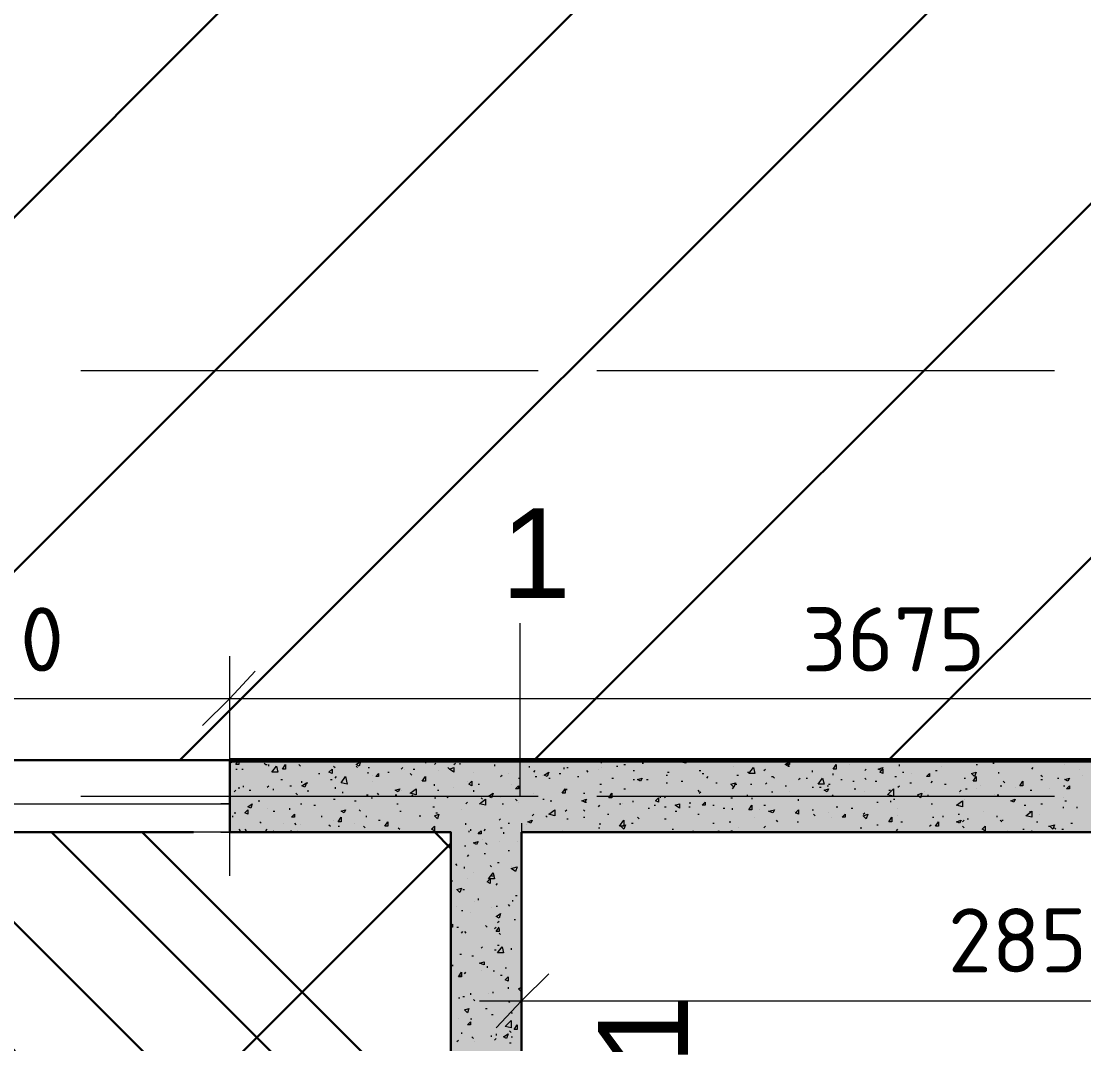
# Model space of a CAD drawing. Header units: millimetres. Extents: x -84737 to 172119, y -43083 to 59399.
# Drawn here: x 113594 to 116583, y 48450 to 51326 of the extents above; entities that cross this region are included whole.
import ezdxf

# ---------------------------------------------------------------- set-up
doc = ezdxf.new("R2010")
doc.units = ezdxf.units.MM
for name, color, linetype, lineweight in [('11) Плинтус ПЛ-2', 70, 'Continuous', 30), ('12) Наливной пол', 150, 'Continuous', 30), ('15) Штукатурка стен СТ-1.1', 161, 'Continuous', 60), ('16) Краска СТ-1.1 стена', 5, 'Continuous', 60), ('19) Краска ПТ-5 потолок', 161, 'Continuous', 30), ('20) Шпакл. баз. фин Стена', 40, 'Continuous', 60), ('22) Шпакл. баз. фин. Потолок', 102, 'Continuous', 30), ('8) Линолеум Л-1.1', 130, 'Continuous', 30)]:
    doc.layers.add(name, color=color, linetype=linetype, lineweight=lineweight)
doc.layers.add('PDF _Геометрия', color=7, linetype='Continuous')
doc.layers.add('PDF _Текст', color=7, linetype='Continuous')
doc.layers.add('PDF _Сплошная заливка', color=7, linetype='Continuous', true_color=0xffffff)
doc.styles.add('PDF GOSTCommon', font='arial.ttf')
doc.styles.add('PDF ISOCPEUR', font='isocpeur.ttf')

msp = doc.modelspace()

# ---------------------------------------------------------------- hatches: boundary and pattern name
at = {"layer": '12) Наливной пол'}
h = msp.add_hatch(dxfattribs=at)
h.set_pattern_fill('ANSI31', color=256, scale=222)
h.paths.add_polyline_path([(110264.8, 49247.7), (110264.8, 51927.2), (108982.2, 51927.2), (108982.2, 53844.8), (117854.7, 53844.8), (117854.7, 49247.7)])
at = {"layer": '19) Краска ПТ-5 потолок'}
h = msp.add_hatch(dxfattribs=at)
h.set_pattern_fill('ANSI34', color=256, scale=80, angle=90)
h.paths.add_polyline_path([(109621.7, 46343.9), (98001.6, 46343.9), (98001.6, 44426.3), (100380.7, 44426.3), (100380.7, 43846.3), (109621.7, 43846.3)])
h.paths.add_polyline_path([(114379.8, 46343.9), (112098.1, 46343.9), (109621.7, 46343.9), (109621.7, 42847.3), (114379.8, 42847.3)])
h.paths.add_polyline_path([(122308.6, 46343.9), (114379.8, 46343.9), (114379.8, 43846.3), (122308.6, 43846.3)])
h.paths.add_polyline_path([(114802.6, 49046.7), (112098.1, 49044.7), (112098.1, 46343.9), (114802.6, 46345.9)])
h.paths.add_polyline_path([(133652.4, 46343.9), (127578.9, 46343.9), (122499.1, 46343.9), (122499.1, 43846.3), (133652.4, 43846.3)])
h.paths.add_polyline_path([(129055.3, 48363.1), (129052, 48363.1), (129052, 49044.7), (127578.9, 49044.7), (127578.9, 46343.9), (129055.3, 46343.9)])
at = {"layer": '22) Шпакл. баз. фин. Потолок'}
h = msp.add_hatch(dxfattribs=at)
h.set_pattern_fill('ANSI37', color=256, scale=333)
h.paths.add_polyline_path([(109621.7, 46343.9), (98001.6, 46343.9), (98001.6, 44426.3), (100380.7, 44426.3), (100380.7, 43846.3), (109621.7, 43846.3)])
h.paths.add_polyline_path([(114379.8, 46343.9), (112098.1, 46343.9), (109621.7, 46343.9), (109621.7, 42847.3), (114379.8, 42847.3)])
h.paths.add_polyline_path([(122308.6, 46343.9), (114379.8, 46343.9), (114379.8, 43846.3), (122308.6, 43846.3)])
h.paths.add_polyline_path([(114802.6, 49046.7), (112098.1, 49044.7), (112098.1, 46343.9), (114802.6, 46345.9)])
h.paths.add_polyline_path([(133652.4, 46343.9), (127578.9, 46343.9), (122499.1, 46343.9), (122499.1, 43846.3), (133652.4, 43846.3)])
h.paths.add_polyline_path([(129055.3, 48363.1), (129052, 48363.1), (129052, 49044.7), (127578.9, 49044.7), (127578.9, 46343.9), (129055.3, 46343.9)])
at = {"layer": '8) Линолеум Л-1.1'}
h = msp.add_hatch(dxfattribs=at)
h.set_pattern_fill('ANSI31', color=256, scale=222)
h.paths.add_polyline_path([(110264.8, 49247.7), (110264.8, 51927.2), (108982.2, 51927.2), (108982.2, 53844.8), (117854.7, 53844.8), (117854.7, 49247.7)])
at = {"layer": 'PDF _Сплошная заливка', "transparency": 33554559}
h = msp.add_hatch(color=256, dxfattribs=at)
h.paths.add_polyline_path([(112453.3, 49044.5), (112453.3, 49247.7), (112101.9, 49247.7), (112101.9, 49044.5)])
h.paths.add_polyline_path([(114180.4, 49247.7), (114180.4, 49044.5), (117854.7, 49044.5), (117854.7, 49247.7)])
h.paths.add_polyline_path([(112728.4, 49044.5), (112728.4, 49247.7), (112652.2, 49247.7), (112652.2, 49044.5)])

# ---------------------------------------------------------------- linework, layer by layer
at = {"layer": '11) Плинтус ПЛ-2'}
for points in [[(114180.4, 49247.7), (117854.7, 49247.7)], [(114180.4, 49044.5), (114802.6, 49044.5), (114802.6, 46348), (115615.4, 46348)]]:
    msp.add_lwpolyline(points, dxfattribs=at)
at = {"layer": '15) Штукатурка стен СТ-1.1'}
msp.add_lwpolyline([(114180.4, 49247.7), (117854.7, 49247.7)], dxfattribs=at)
at = {"layer": '16) Краска СТ-1.1 стена'}
msp.add_lwpolyline([(114180.4, 49247.7), (117854.7, 49247.7)], dxfattribs=at)
at = {"layer": '20) Шпакл. баз. фин Стена'}
msp.add_lwpolyline([(114180.4, 49247.7), (117854.7, 49247.7)], dxfattribs=at)
at = {"layer": '8) Линолеум Л-1.1'}
msp.add_lwpolyline([(110264.8, 49247.7), (110264.8, 51927.2), (108982.2, 51927.2), (108982.2, 53844.8), (117854.7, 53844.8), (117854.7, 49247.7)], close=True, dxfattribs=at)
at = {"layer": 'PDF _Геометрия', "lineweight": 9}
for points in [[(113761.3, 50344.1), (114760.3, 50344.1)], [(113795.1, 50344.1), (113845.9, 50344.1)], [(114044.9, 50344.1), (115048.1, 50344.1)], [(114959.2, 50344.1), (115014.3, 50344.1)], [(115213.2, 50344.1), (116212.2, 50344.1)], [(115247.1, 50344.1), (115297.9, 50344.1)], [(115501.1, 50344.1), (116500.1, 50344.1)], [(116415.4, 50344.1), (116466.2, 50344.1)], [(110264.8, 49920.7), (110264.8, 49421.2), (111204.5, 49421.2), (112101.9, 49421.2), (112728.4, 49421.2), (114180.4, 49421.2), (117973.2, 49421.2)], [(114997.3, 49146.1), (114997.3, 49632.9)], [(114180.4, 48921.7), (114180.4, 49421.2), (114180.4, 49539.8)], [(114180.4, 49243.5), (114184.6, 49239.2)], [(114197.3, 49222.3), (114201.5, 49222.3)], [(114214.2, 49222.3), (114218.5, 49222.3)], [(114277.7, 49239.2), (114282, 49235), (114286.2, 49235)], [(114290.4, 49230.8), (114290.4, 49235)], [(114375.1, 49235), (114379.3, 49230.8)], [(114472.4, 49230.8), (114476.7, 49226.5)], [(114535.9, 49230.8), (114540.2, 49226.5)], [(114569.8, 49226.5), (114574, 49226.5)], [(114633.3, 49247.7), (114633.3, 49243.5)], [(114646, 49247.7), (114646, 49247.7)], [(114662.9, 49222.3), (114667.2, 49226.5)], [(114671.4, 49222.3), (114671.4, 49222.3)], [(114696.8, 49222.3), (114701, 49222.3)], [(114730.7, 49243.5), (114730.7, 49239.2)], [(114756.1, 49235), (114760.3, 49239.2)], [(114794.2, 49226.5), (114798.4, 49222.3)], [(114811.1, 49235), (114815.3, 49239.2)], [(114828, 49239.2), (114828, 49235)], [(114857.6, 49243.5), (114861.9, 49243.5)], [(114900, 49243.5), (114904.2, 49243.5)], [(114925.4, 49235), (114925.4, 49230.8)], [(115022.7, 49230.8), (115022.7, 49226.5)], [(115120.1, 49226.5), (115120.1, 49222.3)], [(115128.6, 49226.5), (115132.8, 49226.5)], [(115217.5, 49222.3), (115217.5, 49222.3)], [(115225.9, 49239.2), (115225.9, 49243.5)], [(115225.9, 49226.5), (115225.9, 49226.5)], [(115268.3, 49230.8), (115272.5, 49230.8)], [(115289.4, 49235), (115293.7, 49235)], [(115340.2, 49239.2), (115344.4, 49239.2)], [(115463, 49247.7), (115463, 49239.2), (115446, 49243.5), (115450.3, 49247.7)], [(115598.4, 49230.8), (115598.4, 49230.8)], [(115619.6, 49247.7), (115623.8, 49247.7)], [(115623.8, 49247.7), (115623.8, 49247.7)], [(115683.1, 49218.1), (115687.3, 49222.3)], [(115687.3, 49243.5), (115691.6, 49243.5)], [(115750.8, 49230.8), (115755.1, 49230.8)], [(115869.3, 49243.5), (115869.3, 49243.5)], [(115924.4, 49235), (115924.4, 49235)], [(115966.7, 49218.1), (115970.9, 49222.3)], [(116064.1, 49230.8), (116064.1, 49235)], [(116157.2, 49247.7), (116157.2, 49247.7)], [(116182.6, 49230.8), (116182.6, 49230.8)], [(116280, 49235), (116284.2, 49235)], [(116326.5, 49239.2), (116330.8, 49239.2)], [(116436.6, 49222.3), (116440.8, 49226.5)], [(116529.7, 49235), (116529.7, 49235)], [(116572, 49222.3), (116572, 49222.3)], [(114324.3, 49192.7), (114328.5, 49192.7)], [(114430.1, 49209.6), (114434.3, 49209.6)], [(114464, 49192.7), (114468.2, 49192.7)], [(114476.7, 49196.9), (114480.9, 49201.1)], [(114569.8, 49209.6), (114569.8, 49213.8)], [(114582.5, 49205.4), (114582.5, 49205.4)], [(114624.8, 49213.8), (114629.1, 49213.8)], [(114688.3, 49209.6), (114692.6, 49205.4)], [(114768.8, 49218.1), (114768.8, 49218.1)], [(114866.1, 49213.8), (114866.1, 49213.8)], [(114942.3, 49201.1), (114946.5, 49205.4)], [(114963.5, 49209.6), (114963.5, 49209.6)], [(114993.1, 49196.9), (114997.3, 49196.9)], [(115035.4, 49213.8), (115039.7, 49218.1)], [(115039.7, 49201.1), (115043.9, 49201.1)], [(115060.8, 49205.4), (115060.8, 49205.4)], [(115077.8, 49196.9), (115082, 49196.9)], [(115107.4, 49209.6), (115111.6, 49209.6)], [(115158.2, 49201.1), (115162.4, 49201.1)], [(115183.6, 49218.1), (115187.8, 49213.8)], [(115255.6, 49196.9), (115259.8, 49196.9)], [(115314.8, 49218.1), (115319.1, 49218.1)], [(115314.8, 49192.7), (115319.1, 49192.7)], [(115352.9, 49192.7), (115357.1, 49192.7)], [(115407.9, 49205.4), (115412.2, 49205.4)], [(115412.2, 49213.8), (115416.4, 49213.8)], [(115501.1, 49218.1), (115505.3, 49218.1)], [(115509.5, 49209.6), (115513.8, 49209.6)], [(115522.2, 49196.9), (115526.5, 49201.1)], [(115606.9, 49205.4), (115611.1, 49205.4)], [(115636.5, 49213.8), (115640.8, 49213.8)], [(115704.3, 49201.1), (115708.5, 49201.1), (115712.7, 49196.9)], [(115780.5, 49192.7), (115784.7, 49196.9)], [(115801.6, 49196.9), (115805.9, 49196.9)], [(115818.6, 49218.1), (115818.6, 49213.8)], [(115877.8, 49205.4), (115877.8, 49209.6)], [(115899, 49192.7), (115903.2, 49192.7)], [(115966.7, 49196.9), (115970.9, 49192.7)], [(116051.4, 49201.1), (116055.6, 49201.1)], [(116072.5, 49213.8), (116076.8, 49213.8)], [(116097.9, 49209.6), (116097.9, 49209.6)], [(116165.7, 49218.1), (116169.9, 49218.1)], [(116246.1, 49196.9), (116250.3, 49196.9)], [(116343.4, 49209.6), (116343.4, 49213.8)], [(116462, 49205.4), (116466.2, 49201.1)], [(116462, 49192.7), (116466.2, 49192.7)], [(116508.5, 49196.9), (116512.8, 49196.9)], [(116580.5, 49205.4), (116580.5, 49205.4)], [(114193.1, 49158.8), (114197.3, 49163)], [(114205.8, 49171.5), (114205.8, 49167.3)], [(114218.5, 49175.7), (114218.5, 49171.5)], [(114235.4, 49163), (114239.6, 49163)], [(114286.2, 49171.5), (114290.4, 49175.7)], [(114303.1, 49167.3), (114303.1, 49163)], [(114349.7, 49175.7), (114353.9, 49175.7)], [(114383.5, 49184.2), (114383.5, 49188.4)], [(114396.2, 49184.2), (114400.5, 49184.2)], [(114400.5, 49163), (114400.5, 49158.8)], [(114476.7, 49171.5), (114476.7, 49167.3)], [(114582.5, 49188.4), (114582.5, 49188.4)], [(114662.9, 49163), (114662.9, 49163)], [(114756.1, 49175.7), (114756.1, 49180)], [(114764.5, 49163), (114768.8, 49163)], [(114811.1, 49171.5), (114811.1, 49171.5)], [(114849.2, 49188.4), (114849.2, 49188.4)], [(114866.1, 49163), (114866.1, 49158.8)], [(114878.8, 49180), (114883, 49180)], [(114971.9, 49180), (114971.9, 49180)], [(115128.6, 49163), (115128.6, 49167.3)], [(115221.7, 49180), (115225.9, 49180)], [(115289.4, 49167.3), (115293.7, 49167.3)], [(115407.9, 49184.2), (115412.2, 49184.2)], [(115450.3, 49188.4), (115454.5, 49188.4)], [(115454.5, 49188.4), (115454.5, 49188.4)], [(115496.8, 49163), (115501.1, 49158.8)], [(115547.6, 49184.2), (115551.9, 49184.2)], [(115594.2, 49167.3), (115598.4, 49171.5)], [(115602.7, 49180), (115606.9, 49180)], [(115645, 49180), (115649.2, 49180)], [(115687.3, 49180), (115691.6, 49184.2)], [(115742.4, 49175.7), (115746.6, 49175.7)], [(115818.6, 49171.5), (115822.8, 49171.5)], [(115839.7, 49171.5), (115843.9, 49171.5)], [(115860.9, 49175.7), (115865.1, 49175.7)], [(115865.1, 49180), (115869.3, 49180)], [(115932.8, 49188.4), (115937.1, 49188.4)], [(115937.1, 49167.3), (115941.3, 49167.3)], [(115996.3, 49188.4), (116000.6, 49188.4)], [(116034.4, 49163), (116038.7, 49163)], [(116059.8, 49171.5), (116064.1, 49175.7)], [(116093.7, 49184.2), (116097.9, 49184.2)], [(116153, 49184.2), (116157.2, 49188.4)], [(116191.1, 49180), (116195.3, 49180)], [(116233.4, 49158.8), (116237.6, 49163)], [(116250.3, 49167.3), (116254.6, 49167.3)], [(116280, 49167.3), (116280, 49167.3)], [(116292.7, 49175.7), (116292.7, 49175.7)], [(116347.7, 49175.7), (116351.9, 49175.7)], [(116356.1, 49188.4), (116360.4, 49184.2)], [(116390, 49171.5), (116390, 49171.5)], [(116432.3, 49163), (116436.6, 49163)], [(116487.4, 49167.3), (116487.4, 49167.3)], [(116525.5, 49175.7), (116529.7, 49175.7)], [(113761.3, 49146.1), (114760.3, 49146.1)], [(113795.1, 49146.1), (113845.9, 49146.1)], [(114044.9, 49146.1), (115048.1, 49146.1)], [(114260.8, 49133.4), (114265, 49133.4)], [(114366.6, 49154.6), (114370.8, 49150.3)], [(114472.4, 49137.6), (114476.7, 49137.6)], [(114497.8, 49158.8), (114497.8, 49154.6)], [(114531.7, 49133.4), (114535.9, 49133.4)], [(114565.6, 49150.3), (114569.8, 49150.3)], [(114578.3, 49141.9), (114582.5, 49141.9)], [(114595.2, 49154.6), (114599.4, 49150.3)], [(114646, 49150.3), (114650.2, 49150.3)], [(114692.6, 49150.3), (114696.8, 49146.1)], [(114756.1, 49141.9), (114760.3, 49141.9)], [(114789.9, 49146.1), (114794.2, 49141.9)], [(114887.3, 49141.9), (114891.5, 49137.6)], [(114942.3, 49141.9), (114942.3, 49141.9)], [(114959.2, 49146.1), (115014.3, 49146.1)], [(114984.6, 49137.6), (114988.9, 49133.4)], [(115035.4, 49154.6), (115035.4, 49154.6)], [(115060.8, 49137.6), (115065.1, 49137.6)], [(115082, 49133.4), (115086.2, 49133.4)], [(115175.1, 49154.6), (115179.4, 49154.6)], [(115213.2, 49146.1), (116212.2, 49146.1)], [(115221.7, 49158.8), (115225.9, 49158.8)], [(115247.1, 49146.1), (115297.9, 49146.1)], [(115314.8, 49129.2), (115314.8, 49133.4)], [(115391, 49146.1), (115391, 49141.9)], [(115403.7, 49141.9), (115407.9, 49146.1)], [(115501.1, 49154.6), (115505.3, 49158.8)], [(115501.1, 49146.1), (116500.1, 49146.1)], [(115590, 49141.9), (115594.2, 49141.9)], [(115636.5, 49146.1), (115636.5, 49150.3)], [(115649.2, 49141.9), (115649.2, 49137.6)], [(115704.3, 49158.8), (115708.5, 49158.8)], [(115755.1, 49158.8), (115755.1, 49158.8)], [(115780.5, 49133.4), (115780.5, 49137.6)], [(115873.6, 49146.1), (115877.8, 49150.3)], [(115966.7, 49158.8), (115966.7, 49158.8)], [(116038.7, 49133.4), (116038.7, 49129.2)], [(116047.1, 49137.6), (116051.4, 49137.6)], [(116119.1, 49146.1), (116119.1, 49146.1)], [(116136, 49158.8), (116136, 49158.8)], [(116144.5, 49150.3), (116144.5, 49146.1)], [(116233.4, 49154.6), (116233.4, 49154.6)], [(116246.1, 49137.6), (116246.1, 49137.6)], [(116330.8, 49150.3), (116330.8, 49150.3)], [(116339.2, 49150.3), (116343.4, 49150.3)], [(116415.4, 49146.1), (116466.2, 49146.1)], [(116428.1, 49146.1), (116428.1, 49146.1)], [(116525.5, 49141.9), (116525.5, 49141.9)], [(116529.7, 49133.4), (116533.9, 49133.4)], [(114286.2, 49112.2), (114286.2, 49112.2)], [(114303.1, 49103.8), (114307.3, 49103.8)], [(114349.7, 49108), (114349.7, 49112.2)], [(114379.3, 49124.9), (114383.5, 49124.9)], [(114417.4, 49120.7), (114421.6, 49120.7)], [(114544.4, 49108), (114548.6, 49103.8)], [(114650.2, 49124.9), (114654.5, 49124.9)], [(114658.7, 49103.8), (114662.9, 49103.8)], [(114751.8, 49116.5), (114756.1, 49116.5)], [(114832.2, 49108), (114832.2, 49108)], [(114844.9, 49124.9), (114849.2, 49129.2)], [(114946.5, 49124.9), (114950.8, 49124.9)], [(114993.1, 49129.2), (114993.1, 49129.2)], [(115124.3, 49103.8), (115128.6, 49108)], [(115175.1, 49108), (115179.4, 49103.8)], [(115179.4, 49129.2), (115183.6, 49129.2)], [(115217.5, 49116.5), (115221.7, 49120.7)], [(115276.7, 49124.9), (115281, 49124.9)], [(115285.2, 49124.9), (115285.2, 49124.9)], [(115357.1, 49112.2), (115361.4, 49112.2)], [(115374.1, 49120.7), (115378.3, 49120.7)], [(115403.7, 49116.5), (115407.9, 49116.5)], [(115433.3, 49103.8), (115437.6, 49103.8)], [(115471.4, 49116.5), (115475.7, 49116.5)], [(115475.7, 49124.9), (115475.7, 49129.2)], [(115539.2, 49120.7), (115543.4, 49120.7)], [(115568.8, 49112.2), (115573, 49112.2)], [(115594.2, 49108), (115594.2, 49112.2)], [(115670.4, 49108), (115670.4, 49108)], [(115683.1, 49120.7), (115687.3, 49120.7)], [(115767.8, 49103.8), (115767.8, 49103.8)], [(115818.6, 49108), (115822.8, 49108)], [(115886.3, 49116.5), (115890.5, 49116.5)], [(115928.6, 49112.2), (115932.8, 49112.2)], [(116000.6, 49129.2), (116004.8, 49129.2)], [(116059.8, 49112.2), (116059.8, 49112.2)], [(116153, 49124.9), (116157.2, 49124.9)], [(116301.1, 49103.8), (116301.1, 49103.8)], [(116415.4, 49120.7), (116419.6, 49120.7)], [(116432.3, 49099.5), (116432.3, 49103.8)], [(116462, 49124.9), (116466.2, 49124.9)], [(116525.5, 49112.2), (116525.5, 49116.5)], [(116563.6, 49116.5), (116563.6, 49112.2)], [(114188.8, 49086.8), (114188.8, 49091.1)], [(114193.1, 49099.5), (114197.3, 49099.5)], [(114265, 49074.1), (114269.3, 49069.9)], [(114438.6, 49091.1), (114438.6, 49086.8)], [(114472.4, 49078.4), (114472.4, 49078.4)], [(114565.6, 49086.8), (114565.6, 49091.1)], [(114599.4, 49078.4), (114603.7, 49078.4)], [(114713.7, 49091.1), (114718, 49091.1)], [(114760.3, 49099.5), (114764.5, 49099.5)], [(114938.1, 49078.4), (114942.3, 49082.6)], [(115031.2, 49091.1), (115035.4, 49095.3)], [(115069.3, 49091.1), (115073.5, 49086.8)], [(115128.6, 49082.6), (115132.8, 49082.6)], [(115175.1, 49086.8), (115179.4, 49086.8)], [(115242.9, 49095.3), (115247.1, 49095.3)], [(115327.5, 49086.8), (115331.7, 49082.6)], [(115403.7, 49082.6), (115407.9, 49082.6)], [(115496.8, 49095.3), (115501.1, 49095.3)], [(115585.7, 49074.1), (115590, 49074.1)], [(115657.7, 49086.8), (115657.7, 49086.8)], [(115717, 49078.4), (115721.2, 49074.1)], [(115772, 49099.5), (115776.2, 49099.5)], [(115776.2, 49074.1), (115780.5, 49074.1)], [(115822.8, 49095.3), (115827, 49091.1)], [(115865.1, 49099.5), (115865.1, 49099.5)], [(115873.6, 49086.8), (115873.6, 49086.8)], [(115962.5, 49095.3), (115966.7, 49099.5)], [(115962.5, 49095.3), (115962.5, 49095.3)], [(116059.8, 49091.1), (116059.8, 49091.1)], [(116068.3, 49074.1), (116072.5, 49074.1)], [(116157.2, 49086.8), (116161.4, 49086.8)], [(116186.8, 49086.8), (116186.8, 49091.1)], [(116229.2, 49095.3), (116233.4, 49095.3)], [(116241.9, 49074.1), (116246.1, 49078.4)], [(116254.6, 49082.6), (116258.8, 49082.6)], [(116339.2, 49086.8), (116339.2, 49091.1)], [(116347.7, 49078.4), (116351.9, 49074.1)], [(116351.9, 49078.4), (116356.1, 49078.4)], [(116449.3, 49074.1), (116453.5, 49074.1)], [(116457.7, 49095.3), (116457.7, 49095.3)], [(114205.8, 49053), (114210, 49048.7)], [(114222.7, 49053), (114226.9, 49048.7)], [(114282, 49048.7), (114286.2, 49053)], [(114303.1, 49048.7), (114307.3, 49044.5)], [(114332.7, 49069.9), (114332.7, 49069.9)], [(114341.2, 49044.5), (114353.9, 49048.7), (114349.7, 49044.5)], [(114362.4, 49069.9), (114366.6, 49065.7)], [(114370.8, 49048.7), (114370.8, 49048.7)], [(114379.3, 49065.7), (114379.3, 49065.7)], [(114459.7, 49065.7), (114464, 49061.4)], [(114485.1, 49061.4), (114489.4, 49061.4)], [(114531.7, 49069.9), (114531.7, 49069.9)], [(114557.1, 49061.4), (114561.3, 49057.2)], [(114654.5, 49057.2), (114658.7, 49053)], [(114751.8, 49053), (114751.8, 49057.2)], [(114756.1, 49053), (114756.1, 49048.7)], [(114844.9, 49065.7), (114844.9, 49069.9)], [(114853.4, 49048.7), (114853.4, 49044.5)], [(114857.6, 49053), (114857.6, 49048.7)], [(114895.7, 49048.7), (114900, 49053)], [(114942.3, 49057.2), (114946.5, 49057.2)], [(114950.8, 49044.5), (114950.8, 49040.3)], [(114963.5, 49069.9), (114967.7, 49069.9)], [(115001.6, 49069.9), (115001.6, 48570.4), (115001.6, 48451.9)], [(115014.3, 49065.7), (115014.3, 49065.7)], [(115115.9, 49048.7), (115115.9, 49048.7)], [(115217.5, 49057.2), (115221.7, 49057.2)], [(115221.7, 49069.9), (115221.7, 49065.7)], [(115310.6, 49069.9), (115314.8, 49069.9)], [(115424.9, 49053), (115429.1, 49053)], [(115539.2, 49069.9), (115543.4, 49069.9)], [(115547.6, 49044.5), (115556.1, 49048.7), (115556.1, 49044.5)], [(115590, 49048.7), (115594.2, 49048.7)], [(115611.1, 49057.2), (115611.1, 49057.2)], [(115683.1, 49057.2), (115687.3, 49061.4)], [(115954, 49057.2), (115958.2, 49057.2)], [(116000.6, 49065.7), (116004.8, 49065.7)], [(116055.6, 49048.7), (116059.8, 49053)], [(116148.7, 49061.4), (116153, 49065.7)], [(116241.9, 49061.4), (116246.1, 49057.2)], [(116368.8, 49048.7), (116368.8, 49048.7)], [(116411.2, 49053), (116415.4, 49053)], [(116432.3, 49044.5), (116436.6, 49048.7), (116436.6, 49044.5)], [(116483.1, 49061.4), (116487.4, 49061.4)], [(116500.1, 49057.2), (116504.3, 49053)], [(116521.2, 49053), (116525.5, 49053)], [(116546.6, 49069.9), (116550.9, 49069.9)], [(114891.5, 49023.3), (114891.5, 49023.3)], [(114900, 49014.9), (114904.2, 49010.6)], [(114938.1, 49019.1), (114938.1, 49019.1)], [(114988.9, 49019.1), (114988.9, 49019.1)], [(114840.7, 49006.4), (114844.9, 49006.4)], [(114895.7, 48985.2), (114900, 48985.2)], [(114963.5, 48993.7), (114967.7, 48993.7)], [(114815.3, 48955.6), (114819.5, 48951.4)], [(114849.2, 48976.8), (114853.4, 48981)], [(114933.8, 48959.8), (114938.1, 48959.8)], [(114840.7, 48942.9), (114840.7, 48947.1)], [(114866.1, 48930.2), (114866.1, 48930.2)], [(114912.7, 48951.4), (114916.9, 48947.1)], [(114971.9, 48947.1), (114971.9, 48947.1)], [(114802.6, 48904.8), (114806.9, 48909)], [(114849.2, 48913.3), (114849.2, 48913.3)], [(114916.9, 48921.7), (114921.1, 48921.7)], [(114929.6, 48896.3), (114933.8, 48900.6)], [(114836.5, 48883.6), (114840.7, 48883.6)], [(114984.6, 48866.7), (114988.9, 48866.7)], [(114819.5, 48837.1), (114819.5, 48837.1)], [(114870.3, 48849.8), (114870.3, 48849.8)], [(114878.8, 48858.3), (114878.8, 48854)], [(114916.9, 48832.9), (114916.9, 48832.9)], [(114929.6, 48837.1), (114933.8, 48837.1)], [(114963.5, 48841.3), (114967.7, 48837.1)], [(114976.2, 48854), (114976.2, 48849.8)], [(114832.2, 48824.4), (114836.5, 48824.4)], [(114857.6, 48820.2), (114857.6, 48820.2)], [(114802.6, 48782.1), (114806.9, 48786.3), (114806.9, 48777.8), (114802.6, 48777.8)], [(114819.5, 48777.8), (114823.8, 48777.8)], [(114900, 48782.1), (114904.2, 48777.8)], [(114925.4, 48773.6), (114929.6, 48777.8)], [(114938.1, 48773.6), (114938.1, 48765.1), (114929.6, 48765.1), (114938.1, 48777.8)], [(114933.8, 48790.5), (114938.1, 48794.8)], [(114980.4, 48799), (114984.6, 48799)], [(114832.2, 48760.9), (114836.5, 48765.1)], [(114840.7, 48765.1), (114844.9, 48760.9)], [(114938.1, 48760.9), (114942.3, 48756.7)], [(114887.3, 48718.6), (114891.5, 48722.8)], [(114925.4, 48714.3), (114929.6, 48714.3)], [(114933.8, 48727), (114938.1, 48727)], [(114971.9, 48718.6), (114971.9, 48714.3)], [(115001.6, 48735.5), (115001.6, 48735.5)], [(114828, 48701.6), (114832.2, 48701.6)], [(114861.9, 48697.4), (114866.1, 48697.4)], [(114806.9, 48672), (114806.9, 48667.8)], [(114887.3, 48655.1), (114887.3, 48655.1)], [(114904.2, 48667.8), (114904.2, 48663.5)], [(114921.1, 48655.1), (114925.4, 48655.1)], [(114955, 48663.5), (114959.2, 48663.5)], [(115001.6, 48663.5), (115001.6, 48659.3)], [(114828, 48638.1), (114832.2, 48642.4)], [(114840.7, 48646.6), (114844.9, 48650.8)], [(114844.9, 48646.6), (114844.9, 48646.6)], [(114942.3, 48642.4), (114946.5, 48642.4)], [(114921.1, 48591.6), (114921.1, 48595.8)], [(114963.5, 48608.5), (114963.5, 48604.3)], [(115001.6, 48595.8), (114993.1, 48604.3), (115001.6, 48608.5)], [(115001.6, 48595.8), (115001.6, 48595.8)], [(114823.8, 48578.9), (114828, 48578.9)], [(114836.5, 48583.1), (114840.7, 48583.1)], [(114857.6, 48591.6), (114857.6, 48587.3)], [(114866.1, 48574.6), (114870.3, 48570.4)], [(114883, 48570.4), (117973.2, 48570.4)], [(114908.4, 48591.6), (114908.4, 48591.6)], [(114963.5, 48570.4), (114967.7, 48566.2)], [(114900, 48549.2), (114904.2, 48549.2)], [(114971.9, 48536.5), (114976.2, 48536.5)], [(114823.8, 48519.6), (114823.8, 48519.6)], [(114857.6, 48519.6), (114861.9, 48519.6)], [(114916.9, 48532.3), (114921.1, 48532.3)], [(114832.2, 48481.5), (114832.2, 48477.3)], [(114929.6, 48477.3), (114929.6, 48473)], [(114967.7, 48485.7), (114971.9, 48481.5)], [(114819.5, 48456.1), (114823.8, 48460.3)], [(114861.9, 48468.8), (114866.1, 48464.6)], [(114870.3, 48456.1), (114870.3, 48456.1)], [(114916.9, 48468.8), (114916.9, 48473)], [(114925.4, 48460.3), (114929.6, 48464.6)], [(114967.7, 48451.9), (114971.9, 48451.9)], [(114971.9, 48468.8), (114976.2, 48468.8)]]:
    msp.add_lwpolyline(points, dxfattribs=at)
at = {"layer": 'PDF _Геометрия', "lineweight": 20}
for points in [[(114252.3, 49497.4), (114180.4, 49421.2), (114104.2, 49345.1)], [(115077.8, 48646.6), (115001.6, 48570.4), (114929.6, 48494.2)]]:
    msp.add_lwpolyline(points, dxfattribs=at)
at = {"layer": 'PDF _Геометрия', "lineweight": 30}
for points in [[(117854.7, 49044.5), (115001.6, 49044.5), (115001.6, 46547), (115001.6, 49044.5), (117854.7, 49044.5), (117854.7, 49247.7), (114180.4, 49247.7), (114180.4, 49044.5), (114802.6, 49044.5), (114802.6, 46547), (114802.6, 46348), (115615.4, 46348), (115615.4, 46547), (115001.6, 46547)], [(114180.4, 49247.7), (117854.7, 49247.7)], [(112830, 49044.5), (114078.8, 49044.5)], [(122303.6, 46348), (114802.6, 46348), (114802.6, 49044.5)]]:
    msp.add_lwpolyline(points, dxfattribs=at)
at = {"layer": 'PDF _Геометрия', "lineweight": 9}
for points in [[(114205.8, 49247.7), (114205.8, 49235), (114197.3, 49235)], [(114282, 49247.7), (114282, 49243.5)], [(114315.8, 49213.8), (114298.9, 49213.8), (114311.6, 49230.8)], [(114337, 49235), (114337, 49222.3), (114328.5, 49222.3)], [(114468.2, 49222.3), (114468.2, 49209.6), (114459.7, 49213.8)], [(114548.6, 49243.5), (114544.4, 49230.8), (114535.9, 49235)], [(114811.1, 49226.5), (114811.1, 49213.8), (114798.4, 49222.3)], [(115488.4, 49247.7), (115488.4, 49243.5)], [(115657.7, 49209.6), (115640.8, 49209.6), (115653.5, 49226.5)], [(115755.1, 49243.5), (115750.8, 49230.8), (115742.4, 49235)], [(115755.1, 49247.7), (115755.1, 49235), (115746.6, 49235)], [(115886.3, 49235), (115886.3, 49222.3), (115877.8, 49222.3)], [(116017.5, 49226.5), (116013.3, 49218.1), (116004.8, 49222.3)], [(116017.5, 49222.3), (116017.5, 49209.6), (116009, 49213.8)], [(114510.5, 49180), (114493.6, 49184.2), (114506.3, 49201.1)], [(114599.4, 49209.6), (114599.4, 49201.1), (114591, 49201.1)], [(114730.7, 49201.1), (114730.7, 49188.4), (114722.2, 49188.4)], [(115077.8, 49213.8), (115073.5, 49201.1), (115065.1, 49205.4)], [(115340.2, 49196.9), (115336, 49188.4), (115327.5, 49192.7)], [(115852.4, 49180), (115835.5, 49180), (115848.2, 49196.9)], [(116148.7, 49209.6), (116148.7, 49201.1), (116140.3, 49201.1)], [(116280, 49213.8), (116275.7, 49201.1), (116267.3, 49209.6)], [(116280, 49201.1), (116280, 49188.4), (116271.5, 49188.4)], [(116542.4, 49196.9), (116538.2, 49188.4), (116529.7, 49192.7)], [(114396.2, 49184.2), (114392, 49171.5), (114383.5, 49175.7)], [(114658.7, 49167.3), (114654.5, 49158.8), (114646, 49163)], [(114705.3, 49150.3), (114688.3, 49154.6), (114705.3, 49167.3)], [(114861.9, 49188.4), (114861.9, 49175.7), (114853.4, 49180)], [(114993.1, 49175.7), (114993.1, 49167.3), (114984.6, 49167.3)], [(115124.3, 49167.3), (115124.3, 49154.6), (115115.9, 49154.6)], [(115602.7, 49184.2), (115598.4, 49171.5), (115590, 49180)], [(115865.1, 49167.3), (115860.9, 49158.8), (115852.4, 49163)], [(116047.1, 49146.1), (116030.2, 49150.3), (116047.1, 49167.3)], [(116411.2, 49188.4), (116411.2, 49175.7), (116402.7, 49175.7)], [(116542.4, 49175.7), (116542.4, 49167.3), (116533.9, 49167.3)], [(114900, 49120.7), (114883, 49124.9), (114900, 49137.6)], [(114921.1, 49154.6), (114916.9, 49141.9), (114908.4, 49146.1)], [(115183.6, 49137.6), (115179.4, 49129.2), (115170.9, 49133.4)], [(115255.6, 49154.6), (115255.6, 49141.9), (115247.1, 49141.9)], [(115386.8, 49141.9), (115386.8, 49129.2), (115378.3, 49133.4)], [(116127.6, 49154.6), (116123.3, 49141.9), (116114.9, 49150.3)], [(116241.9, 49116.5), (116224.9, 49120.7), (116241.9, 49133.4)], [(116390, 49137.6), (116385.8, 49129.2), (116377.3, 49133.4)], [(114231.2, 49108), (114231.2, 49095.3), (114222.7, 49099.5)], [(114243.9, 49124.9), (114239.6, 49112.2), (114231.2, 49116.5)], [(114506.3, 49108), (114502.1, 49099.5), (114493.6, 49103.8)], [(115094.7, 49091.1), (115077.8, 49095.3), (115094.7, 49108)], [(115446, 49124.9), (115446, 49112.2), (115433.3, 49120.7)], [(115518, 49129.2), (115518, 49120.7), (115509.5, 49120.7)], [(115649.2, 49120.7), (115649.2, 49108), (115640.8, 49108)], [(115712.7, 49108), (115708.5, 49099.5), (115695.8, 49103.8)], [(115780.5, 49108), (115780.5, 49095.3), (115772, 49099.5)], [(116436.6, 49086.8), (116419.6, 49091.1), (116436.6, 49103.8)], [(114362.4, 49095.3), (114362.4, 49086.8), (114353.9, 49086.8)], [(114493.6, 49086.8), (114493.6, 49074.1), (114485.1, 49074.1)], [(114624.8, 49074.1), (114624.8, 49061.4), (114616.4, 49061.4)], [(114768.8, 49095.3), (114764.5, 49082.6), (114756.1, 49091.1)], [(115031.2, 49078.4), (115027, 49069.9), (115018.5, 49074.1)], [(115289.4, 49061.4), (115276.7, 49061.4), (115289.4, 49078.4)], [(115911.7, 49095.3), (115911.7, 49086.8), (115903.2, 49086.8)], [(115975.2, 49095.3), (115970.9, 49082.6), (115962.5, 49091.1)], [(116042.9, 49086.8), (116042.9, 49074.1), (116034.4, 49074.1)], [(116174.1, 49074.1), (116174.1, 49061.4), (116165.7, 49061.4)], [(116237.6, 49078.4), (116233.4, 49069.9), (116224.9, 49074.1)], [(114756.1, 49061.4), (114756.1, 49048.7), (114747.6, 49053)], [(114887.3, 49044.5), (114887.3, 49040.3), (114878.8, 49040.3), (114883, 49044.5), (114887.3, 49048.7)], [(115293.7, 49065.7), (115289.4, 49053), (115281, 49061.4)], [(115484.1, 49048.7), (115484.1, 49044.5)], [(116305.4, 49061.4), (116305.4, 49048.7), (116296.9, 49053)], [(116500.1, 49065.7), (116495.8, 49053), (116487.4, 49061.4)], [(114878.8, 49019.1), (114874.6, 49010.6), (114866.1, 49014.9)], [(114925.4, 48913.3), (114908.4, 48913.3), (114921.1, 48930.2)], [(114988.9, 48947.1), (114984.6, 48934.4), (114971.9, 48942.9)], [(114912.7, 48913.3), (114912.7, 48900.6), (114904.2, 48904.8)], [(114832.2, 48887.9), (114828, 48875.2), (114819.5, 48883.6)], [(114942.3, 48815.9), (114938.1, 48803.2), (114929.6, 48807.5)], [(114950.8, 48705.9), (114933.8, 48705.9), (114946.5, 48722.8)], [(114895.7, 48680.5), (114895.7, 48672), (114883, 48676.2)], [(114832.2, 48650.8), (114832.2, 48638.1), (114823.8, 48638.1)], [(114963.5, 48638.1), (114963.5, 48625.4), (114955, 48629.7)], [(114853.4, 48549.2), (114849.2, 48536.5), (114840.7, 48545)], [(114857.6, 48511.1), (114857.6, 48502.7), (114849.2, 48502.7)], [(114971.9, 48494.2), (114955, 48498.4), (114971.9, 48515.4)], [(114963.5, 48477.3), (114959.2, 48464.6), (114950.8, 48468.8)], [(114988.9, 48502.7), (114988.9, 48490), (114980.4, 48490)]]:
    msp.add_lwpolyline(points, close=True, dxfattribs=at)
at = {"layer": 'PDF _Геометрия', "lineweight": 18}
for points in [[(112753.8, 49124.9), (112728.4, 49124.9), (114180.4, 49124.9), (114155, 49124.9)], [(114155, 49044.5), (114180.4, 49044.5), (112728.4, 49044.5), (112728.4, 49124.9)], [(114180.4, 49044.5), (114180.4, 49124.9)]]:
    msp.add_lwpolyline(points, dxfattribs=at)
at = {"layer": 'PDF _Сплошная заливка', "lineweight": 5, "transparency": 33554559}
msp.add_solid([(114802.6, 49044.5), (114802.6, 46547), (115001.6, 49044.5), (115001.6, 46547)], dxfattribs=at)

# ---------------------------------------------------------------- texts
at = {"layer": 'PDF _Текст', "attachment_point": 4}
for s, insert, char_height, style in [('1', (114943.5, 49830), 252.5, 'PDF GOSTCommon'), ('1450', (113233.3, 49587.2), 180.46, 'PDF ISOCPEUR'), ('3675', (115790.2, 49587.2), 180.46, 'PDF ISOCPEUR'), ('2850', (116200.8, 48740.6), 180.46, 'PDF ISOCPEUR')]:
    msp.add_mtext(s, dxfattribs=dict(at, insert=insert, char_height=char_height, style=style))
at = {"layer": 'PDF _Текст', "insert": (115342.9, 48392.2), "char_height": 252.5, "attachment_point": 4, "rotation": 90, "style": 'PDF GOSTCommon'}
msp.add_mtext('1', dxfattribs=at)

doc.saveas('drawing.dxf')
